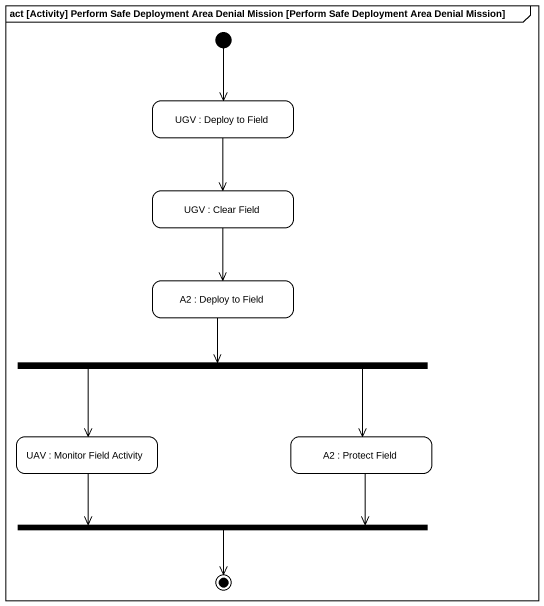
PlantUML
@startuml
mainframe act [Activity] Perform Safe Deployment Area Denial Mission [Perform Safe Deployment Area Denial Mission]
hide empty description
state "UGV : Deploy to Field" as UGV
state "UGV : Clear Field" as UGV_2
state "A2 : Deploy to Field" as A2
state fork1 <<fork>>
state "UAV : Monitor Field Activity" as UAV
state "A2 : Protect Field" as A2_2
state fork2 <<join>>
[*] --> UGV
UGV --> UGV_2
UGV_2 --> A2
A2 --> fork1
fork1 --> UAV
fork1 --> A2_2
UAV -right-> fork2
A2_2 -left-> fork2
fork2 --> [*]
@enduml
